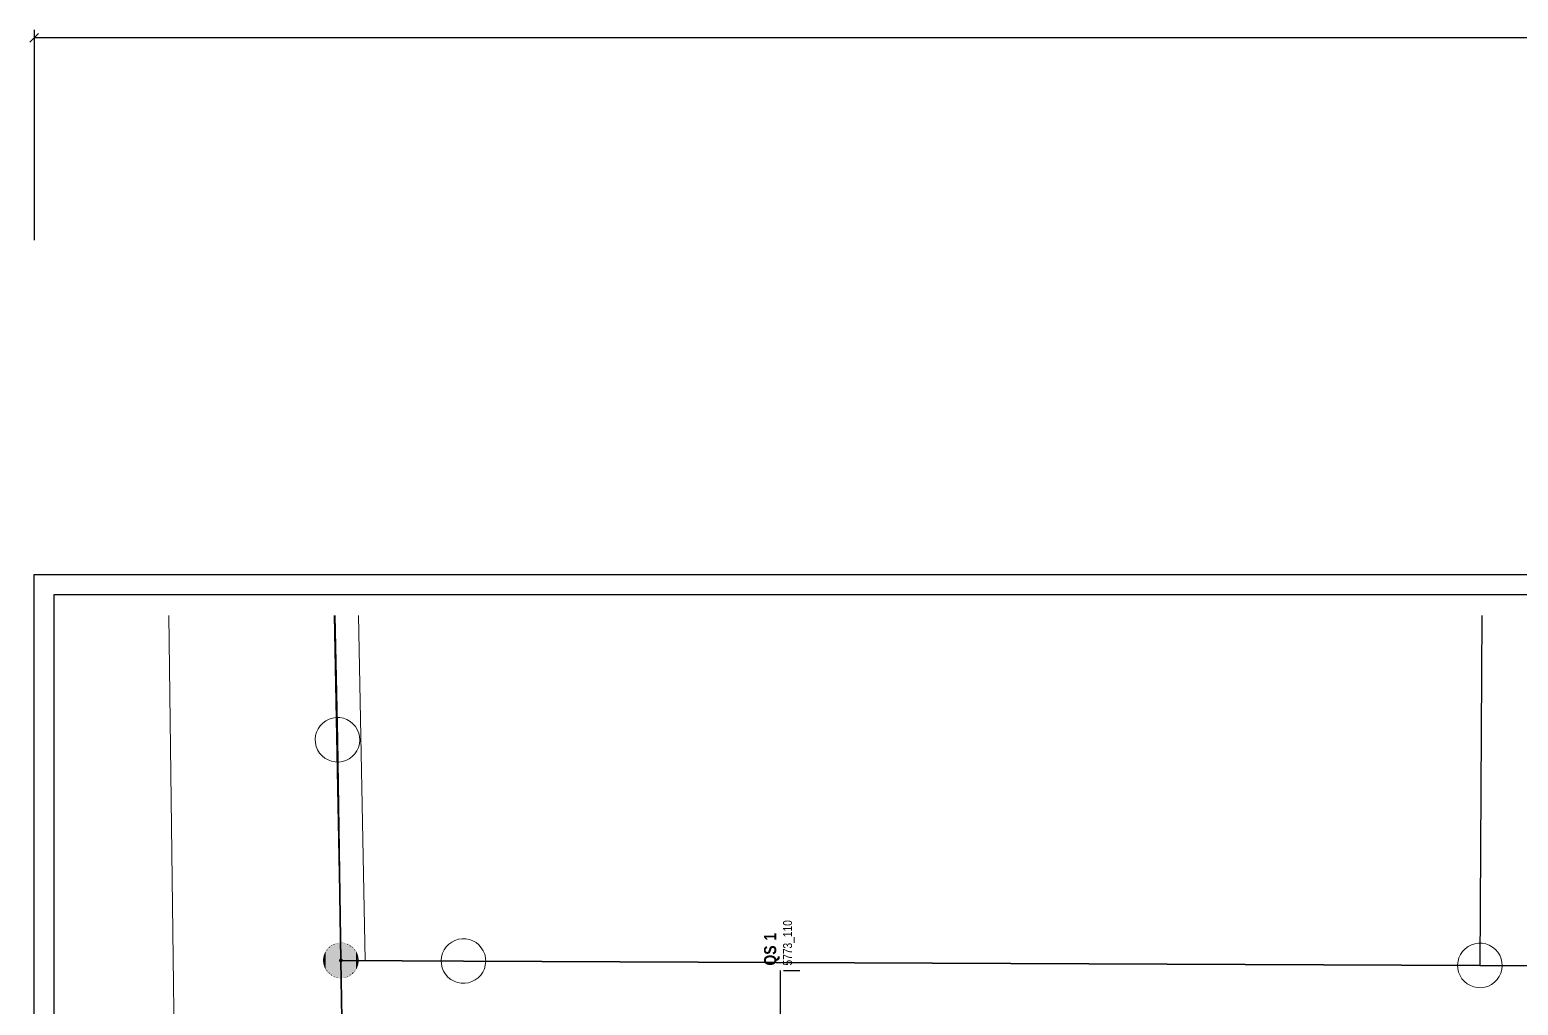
# Model space of a CAD drawing. Extents: x 885 to 2021, y 330 to 1122.
# Drawn here: x 885.3 to 1252.9, y 849.6 to 1090.5 of the extents above; entities that cross this region are included whole.
import ezdxf
from ezdxf.lldxf.tags import DXFTag

# ---------------------------------------------------------------- set-up
doc = ezdxf.new("R2010")
doc.units = 0
doc.layers.get('0').update_dxf_attribs({"lineweight": 18})
for name, color, linetype, lineweight in [('000 Kataster', 7, 'Continuous', 25), ('000-2 Kataster Parzellenpunkte', 7, 'Continuous', 25), ('000-3 Kataster Parzellengrenzen', 7, 'Continuous', 25), ('200 Schnittlinien', 7, 'Continuous', 25)]:
    doc.layers.add(name, color=color, linetype=linetype, lineweight=lineweight)
doc.layers.add('GP_Kopf', color=7, linetype='Continuous', lineweight=25, true_color=0xffff80)
doc.styles.get("Standard").update_dxf_attribs({"font": 'arial.ttf'})
tags = doc.linetypes.add('Strich 6_1mm', pattern=[0.35, 0.3, -0.05]).pattern_tags.tags
tags[6:7] = [DXFTag(74, 4), DXFTag(75, 0), DXFTag(340, '0'), DXFTag(46, 1.0), DXFTag(50, 0.0), DXFTag(44, 0.0), DXFTag(45, 0.0)]
tags[4:5] = [DXFTag(74, 4), DXFTag(75, 0), DXFTag(340, '0'), DXFTag(46, 1.0), DXFTag(50, 0.0), DXFTag(44, 0.0), DXFTag(45, 0.0)]
tags = doc.linetypes.add('Strichpunkt 6_2_2mm Schnitt', pattern=[0.5, 0.3, -0.1, 0, -0.1]).pattern_tags.tags
tags[10:11] = [DXFTag(74, 4), DXFTag(75, 0), DXFTag(340, '0'), DXFTag(46, 1.0), DXFTag(50, 0.0), DXFTag(44, 0.0), DXFTag(45, 0.0)]
tags[8:9] = [DXFTag(74, 4), DXFTag(75, 0), DXFTag(340, '0'), DXFTag(46, 1.0), DXFTag(50, 0.0), DXFTag(44, 0.0), DXFTag(45, 0.0)]
tags[6:7] = [DXFTag(74, 4), DXFTag(75, 0), DXFTag(340, '0'), DXFTag(46, 1.0), DXFTag(50, 0.0), DXFTag(44, 0.0), DXFTag(45, 0.0)]
tags[4:5] = [DXFTag(74, 4), DXFTag(75, 0), DXFTag(340, '0'), DXFTag(46, 1.0), DXFTag(50, 0.0), DXFTag(44, 0.0), DXFTag(45, 0.0)]

# ---------------------------------------------------------------- blocks, each defined once
blk = doc.blocks.new('Polygon-A0T8DHY5AL', base_point=(891.37, 366.97))
at = {"color": 0, "linetype": 'ByBlock', "lineweight": -2, "ltscale": 0.25}
for p, q in [((891.37, 366.97), (891.37, 951.03)), ((891.37, 951.03), (1931.37, 951.03))]:
    blk.add_line(p, q, dxfattribs=at)
blk = doc.blocks.new('Polygon-A0T8DHY7AL', base_point=(886.37, 361.97))
at = {"color": 0, "linetype": 'ByBlock', "lineweight": -2, "ltscale": 0.25}
for p, q in [((886.37, 955.97), (1936.37, 955.97)), ((886.37, 361.97), (886.37, 955.97))]:
    blk.add_line(p, q, dxfattribs=at)
blk = doc.blocks.new('Maß-A0T8DHYBAL', base_point=(885.31, 1038.5))
at = {"color": 0, "linetype": 'ByBlock', "lineweight": -2, "ltscale": 0.25}
for p, q in [((885.31, 1087.44), (887.43, 1089.56)), ((886.37, 1090.5), (886.37, 1038.5)), ((1936.37, 1088.5), (886.37, 1088.5))]:
    blk.add_line(p, q, dxfattribs=at)
blk = doc.blocks.new('Referenz-A0T8DHYUAL', base_point=(896.59, 372.19))
at = {"layer": '000 Kataster', "color": 0, "linetype": 'Continuous', "lineweight": 13, "ltscale": 0.0169}
for p, q in [((919.62, 945.81), (920.72, 861.27)), ((919.62, 945.81), (920.72, 861.27)), ((960.49, 945.81), (962.14, 860.66)), ((961.3, 915.17), (960.68, 945.81)), ((968.14, 860.74), (966.5, 945.81)), ((962.14, 860.66), (961.3, 915.17)), ((920.72, 861.27), (925.3, 538.57)), ((920.72, 861.27), (925.3, 538.57)), ((961.82, 860.75), (961.81, 860.71)), ((961.81, 860.71), (961.81, 860.66)), ((961.81, 860.66), (961.81, 860.62)), ((961.81, 860.62), (961.82, 860.58)), ((961.83, 860.79), (961.82, 860.75)), ((961.82, 860.58), (961.83, 860.54)), ((961.85, 860.83), (961.83, 860.79)), ((961.83, 860.54), (961.85, 860.5)), ((961.87, 860.87), (961.85, 860.83)), ((961.85, 860.5), (961.87, 860.46)), ((961.9, 860.9), (961.87, 860.87)), ((961.87, 860.46), (961.9, 860.43)), ((961.94, 860.93), (961.9, 860.9)), ((961.9, 860.43), (961.94, 860.4)), ((961.97, 860.95), (961.94, 860.93)), ((961.94, 860.4), (961.97, 860.38)), ((962.01, 860.97), (961.97, 860.95)), ((961.97, 860.38), (962.01, 860.36)), ((962.05, 860.98), (962.01, 860.97)), ((962.01, 860.36), (962.05, 860.35)), ((962.09, 860.99), (962.05, 860.98)), ((962.05, 860.35), (962.09, 860.34)), ((962.14, 860.99), (962.09, 860.99)), ((962.09, 860.34), (962.14, 860.33)), ((962.18, 860.99), (962.14, 860.99)), ((962.14, 860.66), (967.16, 535.1)), ((967.16, 535.1), (962.14, 860.66)), ((962.14, 860.33), (962.18, 860.34)), ((962.22, 860.98), (962.18, 860.99)), ((962.18, 860.34), (962.22, 860.35)), ((962.26, 860.97), (962.22, 860.98)), ((962.22, 860.35), (962.26, 860.36)), ((962.3, 860.95), (962.26, 860.97)), ((962.26, 860.36), (962.3, 860.38)), ((962.34, 860.93), (962.3, 860.95)), ((962.3, 860.38), (962.34, 860.4)), ((962.37, 860.9), (962.34, 860.93)), ((962.34, 860.4), (962.37, 860.43)), ((962.4, 860.87), (962.37, 860.9)), ((962.37, 860.43), (962.4, 860.46)), ((962.42, 860.83), (962.4, 860.87)), ((962.4, 860.46), (962.42, 860.5)), ((962.44, 860.79), (962.42, 860.83)), ((962.42, 860.5), (962.44, 860.54)), ((962.46, 860.75), (962.44, 860.79)), ((962.44, 860.54), (962.46, 860.58)), ((962.46, 860.71), (962.46, 860.75)), ((962.47, 860.66), (962.46, 860.71)), ((962.46, 860.62), (962.47, 860.66)), ((962.46, 860.58), (962.46, 860.62)), ((968.14, 860.64), (968.14, 860.74))]:
    blk.add_line(p, q, dxfattribs=at)
at = {"layer": '000 Kataster', "color": 0, "linetype": 'Strich 6_1mm', "lineweight": 13, "ltscale": 0.002197}
for p, q in [((960.68, 945.81), (961.3, 915.17)), ((961.3, 915.17), (962.14, 860.66)), ((1490.82, 858.39), (962.14, 860.66)), ((962.14, 860.66), (967.16, 535.1)), ((962.14, 860.66), (1490.82, 858.39))]:
    blk.add_line(p, q, dxfattribs=at)
at = {"layer": '000 Kataster', "color": 0, "linetype": 'Continuous', "lineweight": 0, "ltscale": 0.0169}
for points in [[(959.35, 863.72), (958.97, 863.72), (959.35, 864.06)], [(959.52, 864.06), (959.35, 864.06), (959.52, 864.2)], [(959.51, 857.26), (959.35, 857.26), (959.35, 864.06)], [(959.52, 857.15), (959.52, 864.06), (959.35, 864.06)], [(959.95, 864.2), (959.52, 864.2), (959.95, 864.47)], [(959.93, 857.15), (959.52, 857.15), (959.52, 864.2)], [(959.95, 856.85), (959.95, 864.2), (959.52, 864.2)], [(960.13, 864.47), (959.95, 864.47), (960.13, 864.58)], [(960.13, 856.85), (959.95, 856.85), (959.95, 864.47)], [(960.13, 856.76), (960.13, 864.47), (959.95, 864.47)], [(960.61, 864.58), (960.13, 864.58), (960.61, 864.78)], [(960.6, 856.76), (960.13, 856.76), (960.13, 864.58)], [(960.61, 856.54), (960.61, 864.58), (960.13, 864.58)], [(960.81, 864.78), (960.61, 864.78), (960.81, 864.86)], [(960.8, 856.54), (960.61, 856.54), (960.61, 864.78)], [(960.81, 856.48), (960.81, 864.78), (960.61, 864.78)], [(961.31, 864.86), (960.81, 864.86), (961.31, 864.97)], [(961.3, 856.48), (960.81, 856.48), (960.81, 864.86)], [(961.31, 856.34), (961.31, 864.86), (960.81, 864.86)], [(961.51, 864.97), (961.31, 864.97), (961.51, 865.02)], [(961.51, 856.34), (961.31, 856.34), (961.31, 864.97)], [(961.51, 856.32), (961.51, 864.97), (961.31, 864.97)], [(962.03, 865.02), (961.51, 865.02), (962.03, 865.05)], [(962.03, 856.32), (961.51, 856.32), (961.51, 865.02)], [(962.03, 856.27), (962.03, 865.02), (961.51, 865.02)], [(962.24, 865.05), (962.03, 865.05), (962.24, 865.06)], [(962.24, 856.28), (962.03, 856.28), (962.03, 865.05)], [(962.24, 856.28), (962.24, 865.05), (962.03, 865.05)], [(962.76, 856.31), (962.24, 856.31), (962.24, 865.06)], [(962.76, 865.01), (962.24, 865.01), (962.24, 865.06)], [(962.76, 856.31), (962.76, 865.01), (962.24, 865.01)], [(962.96, 856.36), (962.76, 856.36), (962.76, 865.01)], [(962.96, 864.99), (962.76, 864.99), (962.76, 865.01)], [(962.96, 856.36), (962.96, 864.99), (962.76, 864.99)], [(963.47, 856.47), (962.96, 856.47), (962.96, 864.99)], [(963.47, 864.85), (962.97, 864.85), (962.96, 864.99)], [(963.47, 856.47), (963.47, 864.85), (962.97, 864.85)], [(963.66, 856.55), (963.47, 856.55), (963.47, 864.85)], [(963.66, 864.79), (963.47, 864.79), (963.47, 864.85)], [(963.66, 856.55), (963.66, 864.79), (963.47, 864.79)], [(964.14, 856.75), (963.66, 856.75), (963.66, 864.79)], [(964.14, 864.57), (963.68, 864.57), (963.66, 864.79)], [(964.14, 856.75), (964.14, 864.57), (963.68, 864.57)], [(964.32, 856.86), (964.14, 856.86), (964.14, 864.57)], [(964.32, 864.48), (964.14, 864.48), (964.14, 864.57)], [(964.32, 856.86), (964.32, 864.48), (964.14, 864.48)], [(964.76, 857.13), (964.32, 857.13), (964.32, 864.48)], [(964.76, 864.18), (964.34, 864.18), (964.32, 864.48)], [(964.76, 857.13), (964.76, 864.18), (964.34, 864.18)], [(964.92, 857.27), (964.76, 857.27), (964.76, 864.18)], [(964.92, 864.07), (964.76, 864.07), (964.76, 864.18)], [(964.92, 857.27), (964.92, 864.07), (964.76, 864.07)], [(965.3, 857.61), (964.92, 857.61), (964.92, 864.07)], [(965.3, 863.7), (964.94, 863.7), (964.92, 864.07)], [(957.76, 860.4), (957.74, 860.4), (957.76, 861.13)], [(957.76, 860.29), (957.76, 860.4), (957.74, 860.4)], [(957.85, 861.13), (957.76, 861.13), (957.85, 861.58)], [(957.81, 860.29), (957.76, 860.29), (957.76, 861.13)], [(957.85, 859.68), (957.85, 861.13), (957.76, 861.13)], [(957.85, 859.68), (957.81, 860.29), (957.76, 860.29)], [(957.9, 861.58), (957.85, 861.58), (957.9, 861.84)], [(957.89, 859.68), (957.85, 859.68), (957.85, 861.58)], [(957.9, 859.53), (957.9, 861.58), (957.85, 861.58)], [(958.07, 861.84), (957.9, 861.84), (958.07, 862.3)], [(958.04, 859.53), (957.9, 859.53), (957.9, 861.84)], [(958.07, 858.99), (958.07, 861.84), (957.9, 861.84)], [(958.15, 862.3), (958.07, 862.3), (958.15, 862.53)], [(958.15, 858.99), (958.07, 858.99), (958.07, 862.3)], [(958.15, 858.83), (958.15, 862.3), (958.07, 862.3)], [(958.4, 862.53), (958.15, 862.53), (958.4, 862.96)], [(958.37, 858.83), (958.15, 858.83), (958.15, 862.53)], [(958.4, 858.35), (958.4, 862.53), (958.15, 862.53)], [(958.51, 862.96), (958.4, 862.96), (958.51, 863.16)], [(958.51, 858.35), (958.4, 858.35), (958.4, 862.96)], [(958.51, 858.19), (958.51, 862.96), (958.4, 862.96)], [(958.83, 863.16), (958.51, 863.16), (958.83, 863.55)], [(958.8, 858.19), (958.51, 858.19), (958.51, 863.16)], [(958.83, 857.76), (958.83, 863.16), (958.51, 863.16)], [(958.97, 863.55), (958.83, 863.55), (958.97, 863.72)], [(958.97, 857.76), (958.83, 857.76), (958.83, 863.55)], [(958.97, 857.63), (958.97, 863.55), (958.83, 863.55)], [(959.33, 857.63), (958.97, 857.63), (958.97, 863.72)], [(959.35, 857.26), (959.35, 863.72), (958.97, 863.72)], [(961.82, 860.73), (961.81, 860.73), (961.82, 860.75)], [(961.81, 860.7), (961.81, 860.7), (961.81, 860.73)], [(961.82, 860.59), (961.81, 860.59), (961.81, 860.73)], [(961.82, 860.58), (961.82, 860.73), (961.81, 860.73)], [(961.81, 860.65), (961.81, 860.65), (961.81, 860.7)], [(961.81, 860.64), (961.81, 860.64), (961.81, 860.7)], [(961.81, 860.59), (961.81, 860.7), (961.81, 860.7)], [(961.81, 860.64), (961.81, 860.65), (961.81, 860.65)], [(961.81, 860.59), (961.81, 860.64), (961.81, 860.64)], [(961.82, 860.58), (961.82, 860.59), (961.81, 860.59)], [(961.83, 860.75), (961.82, 860.75), (961.83, 860.79)], [(961.83, 860.58), (961.82, 860.58), (961.82, 860.75)], [(961.83, 860.54), (961.83, 860.75), (961.82, 860.75)], [(961.83, 860.54), (961.83, 860.58), (961.82, 860.58)], [(961.84, 860.79), (961.83, 860.79), (961.84, 860.8)], [(961.84, 860.54), (961.83, 860.54), (961.83, 860.79)], [(961.84, 860.53), (961.84, 860.79), (961.83, 860.79)], [(961.84, 860.53), (961.84, 860.54), (961.83, 860.54)], [(961.86, 860.8), (961.84, 860.8), (961.86, 860.84)], [(961.85, 860.53), (961.84, 860.53), (961.84, 860.8)], [(961.86, 860.49), (961.86, 860.8), (961.84, 860.8)], [(961.86, 860.49), (961.85, 860.53), (961.84, 860.53)], [(961.89, 860.85), (961.86, 860.85), (961.89, 860.88)], [(961.86, 860.84), (961.86, 860.84), (961.86, 860.85)], [(961.89, 860.48), (961.86, 860.48), (961.86, 860.85)], [(961.89, 860.45), (961.89, 860.85), (961.86, 860.85)], [(961.86, 860.49), (961.86, 860.49), (961.86, 860.84)], [(961.86, 860.48), (961.86, 860.84), (961.86, 860.84)], [(961.86, 860.48), (961.86, 860.49), (961.86, 860.49)], [(961.89, 860.45), (961.89, 860.48), (961.86, 860.48)], [(961.9, 860.88), (961.89, 860.88), (961.9, 860.89)], [(961.9, 860.45), (961.89, 860.45), (961.89, 860.88)], [(961.9, 860.44), (961.9, 860.88), (961.89, 860.88)], [(961.9, 860.44), (961.9, 860.45), (961.89, 860.45)], [(961.93, 860.89), (961.9, 860.89), (961.93, 860.92)], [(961.93, 860.44), (961.9, 860.44), (961.9, 860.89)], [(961.93, 860.41), (961.93, 860.89), (961.9, 860.89)], [(961.93, 860.41), (961.93, 860.44), (961.9, 860.44)], [(961.94, 860.92), (961.93, 860.92), (961.94, 860.93)], [(961.94, 860.41), (961.93, 860.41), (961.93, 860.92)], [(961.94, 860.4), (961.94, 860.92), (961.93, 860.92)], [(961.94, 860.4), (961.94, 860.41), (961.93, 860.41)], [(961.97, 860.93), (961.94, 860.93), (961.97, 860.95)], [(961.97, 860.4), (961.94, 860.4), (961.94, 860.93)], [(961.97, 860.38), (961.97, 860.93), (961.94, 860.93)], [(961.97, 860.38), (961.97, 860.4), (961.94, 860.4)], [(961.99, 860.95), (961.97, 860.95), (961.99, 860.96)], [(961.99, 860.38), (961.97, 860.38), (961.97, 860.95)], [(961.99, 860.37), (961.99, 860.95), (961.97, 860.95)], [(961.99, 860.37), (961.99, 860.38), (961.97, 860.38)], [(962.02, 860.96), (961.99, 860.96), (962.02, 860.97)], [(962.02, 860.37), (961.99, 860.37), (961.99, 860.96)], [(962.02, 860.36), (962.02, 860.96), (961.99, 860.96)], [(962.02, 860.36), (962.02, 860.37), (961.99, 860.37)], [(962.04, 860.97), (962.02, 860.97), (962.04, 860.98)], [(962.04, 860.36), (962.02, 860.36), (962.02, 860.97)], [(962.04, 860.35), (962.04, 860.97), (962.02, 860.97)], [(962.04, 860.35), (962.04, 860.36), (962.02, 860.36)], [(962.07, 860.98), (962.04, 860.98), (962.07, 860.99)], [(962.07, 860.35), (962.04, 860.35), (962.04, 860.98)], [(962.07, 860.34), (962.07, 860.98), (962.04, 860.98)], [(962.07, 860.34), (962.07, 860.35), (962.04, 860.35)], [(962.09, 860.34), (962.07, 860.34), (962.07, 860.99)], [(962.09, 860.34), (962.09, 860.99), (962.07, 860.99)], [(962.09, 860.99), (962.07, 860.99), (962.09, 860.99)], [(962.09, 860.34), (962.09, 860.34), (962.07, 860.34)], [(962.13, 860.34), (962.09, 860.34), (962.09, 860.99)], [(962.13, 860.33), (962.13, 860.99), (962.09, 860.99)], [(962.13, 860.99), (962.09, 860.99), (962.13, 860.99)], [(962.13, 860.33), (962.13, 860.34), (962.09, 860.34)], [(962.14, 860.34), (962.13, 860.34), (962.13, 860.99)], [(962.14, 860.34), (962.14, 860.99), (962.13, 860.99)], [(962.14, 860.99), (962.13, 860.99), (962.14, 860.99)], [(962.13, 860.33), (962.14, 860.34), (962.13, 860.34)], [(962.18, 860.34), (962.14, 860.34), (962.14, 860.99)], [(962.18, 860.34), (962.18, 860.99), (962.14, 860.99)], [(962.18, 860.99), (962.14, 860.99), (962.14, 860.99)], [(962.14, 860.34), (962.18, 860.34), (962.14, 860.34)], [(962.2, 860.34), (962.18, 860.34), (962.18, 860.99)], [(962.2, 860.34), (962.2, 860.99), (962.18, 860.99)], [(962.2, 860.99), (962.18, 860.99), (962.18, 860.99)], [(962.18, 860.34), (962.2, 860.34), (962.18, 860.34)], [(962.24, 860.35), (962.2, 860.35), (962.2, 860.99)], [(962.24, 860.98), (962.2, 860.98), (962.2, 860.99)], [(962.24, 860.35), (962.24, 860.98), (962.2, 860.98)], [(962.2, 860.34), (962.24, 860.35), (962.2, 860.35)], [(962.25, 860.36), (962.24, 860.36), (962.24, 860.98)], [(962.25, 860.97), (962.24, 860.97), (962.24, 860.98)], [(962.25, 860.36), (962.25, 860.97), (962.24, 860.97)], [(962.24, 860.35), (962.25, 860.36), (962.24, 860.36)], [(962.29, 860.37), (962.25, 860.37), (962.25, 860.97)], [(962.29, 860.96), (962.25, 860.96), (962.25, 860.97)], [(962.29, 860.37), (962.29, 860.96), (962.25, 860.96)], [(962.25, 860.36), (962.29, 860.37), (962.25, 860.37)], [(962.3, 860.38), (962.29, 860.38), (962.29, 860.96)], [(962.3, 860.95), (962.29, 860.95), (962.29, 860.96)], [(962.3, 860.38), (962.3, 860.95), (962.29, 860.95)], [(962.29, 860.37), (962.3, 860.38), (962.29, 860.38)], [(962.33, 860.4), (962.3, 860.4), (962.3, 860.95)], [(962.33, 860.93), (962.3, 860.93), (962.3, 860.95)], [(962.33, 860.4), (962.33, 860.93), (962.3, 860.93)], [(962.3, 860.38), (962.33, 860.4), (962.3, 860.4)], [(962.35, 860.41), (962.33, 860.41), (962.33, 860.93)], [(962.35, 860.92), (962.33, 860.92), (962.33, 860.93)], [(962.35, 860.41), (962.35, 860.92), (962.33, 860.92)], [(962.33, 860.4), (962.35, 860.41), (962.33, 860.41)], [(962.37, 860.44), (962.35, 860.44), (962.35, 860.92)], [(962.37, 860.89), (962.35, 860.89), (962.35, 860.92)], [(962.37, 860.44), (962.37, 860.89), (962.35, 860.89)], [(962.35, 860.41), (962.37, 860.44), (962.35, 860.44)], [(962.38, 860.45), (962.37, 860.45), (962.37, 860.89)], [(962.38, 860.88), (962.37, 860.88), (962.37, 860.89)], [(962.38, 860.45), (962.38, 860.88), (962.37, 860.88)], [(962.37, 860.44), (962.38, 860.45), (962.37, 860.45)], [(962.41, 860.48), (962.38, 860.48), (962.38, 860.88)], [(962.41, 860.85), (962.39, 860.85), (962.38, 860.88)], [(962.38, 860.45), (962.41, 860.48), (962.38, 860.48)], [(962.41, 860.48), (962.41, 860.85), (962.39, 860.85)], [(962.42, 860.49), (962.41, 860.49), (962.41, 860.85)], [(962.42, 860.84), (962.41, 860.84), (962.41, 860.85)], [(962.42, 860.49), (962.42, 860.84), (962.41, 860.84)], [(962.41, 860.48), (962.42, 860.49), (962.41, 860.49)], [(962.44, 860.53), (962.42, 860.53), (962.42, 860.84)], [(962.44, 860.8), (962.42, 860.8), (962.42, 860.84)], [(962.44, 860.53), (962.44, 860.8), (962.42, 860.8)], [(962.42, 860.49), (962.44, 860.53), (962.42, 860.53)], [(962.44, 860.54), (962.44, 860.54), (962.44, 860.8)], [(962.44, 860.79), (962.44, 860.79), (962.44, 860.8)], [(962.44, 860.54), (962.44, 860.79), (962.44, 860.79)], [(962.45, 860.58), (962.44, 860.58), (962.44, 860.79)], [(962.45, 860.75), (962.44, 860.75), (962.44, 860.79)], [(962.45, 860.58), (962.45, 860.75), (962.44, 860.75)], [(962.44, 860.54), (962.45, 860.58), (962.44, 860.58)], [(962.44, 860.53), (962.44, 860.54), (962.44, 860.54)], [(962.46, 860.6), (962.45, 860.6), (962.45, 860.75)], [(962.46, 860.74), (962.45, 860.74), (962.45, 860.75)], [(962.46, 860.6), (962.46, 860.74), (962.45, 860.74)], [(962.45, 860.58), (962.46, 860.6), (962.45, 860.6)], [(962.46, 860.63), (962.46, 860.63), (962.46, 860.74)], [(962.46, 860.69), (962.46, 860.69), (962.46, 860.74)], [(962.46, 860.63), (962.46, 860.69), (962.46, 860.69)], [(962.47, 860.68), (962.46, 860.68), (962.46, 860.69)], [(962.46, 860.63), (962.47, 860.68), (962.46, 860.68)], [(962.46, 860.6), (962.46, 860.63), (962.46, 860.63)], [(965.3, 857.61), (965.3, 863.7), (964.94, 863.7)], [(965.44, 857.78), (965.3, 857.78), (965.3, 863.7)], [(965.44, 863.57), (965.31, 863.57), (965.3, 863.7)], [(965.44, 857.78), (965.44, 863.57), (965.31, 863.57)], [(965.76, 858.17), (965.44, 858.17), (965.44, 863.57)], [(965.76, 863.14), (965.47, 863.14), (965.44, 863.57)], [(965.76, 858.17), (965.76, 863.14), (965.47, 863.14)], [(965.88, 858.37), (965.76, 858.37), (965.76, 863.14)], [(965.88, 862.98), (965.77, 862.98), (965.76, 863.14)], [(965.88, 858.37), (965.88, 862.98), (965.77, 862.98)], [(966.12, 858.8), (965.88, 858.8), (965.88, 862.98)], [(966.12, 862.5), (965.9, 862.5), (965.88, 862.98)], [(966.12, 858.8), (966.12, 862.5), (965.9, 862.5)], [(966.21, 859.03), (966.12, 859.03), (966.12, 862.5)], [(966.21, 862.34), (966.13, 862.34), (966.12, 862.5)], [(966.21, 859.03), (966.21, 862.34), (966.13, 862.34)], [(966.38, 859.49), (966.21, 859.49), (966.21, 862.34)], [(966.38, 861.8), (966.24, 861.8), (966.21, 862.34)], [(966.38, 859.49), (966.38, 861.8), (966.24, 861.8)], [(966.43, 859.75), (966.38, 859.75), (966.38, 861.8)], [(966.43, 861.65), (966.38, 861.65), (966.38, 861.8)], [(966.43, 859.75), (966.43, 861.65), (966.38, 861.65)], [(966.51, 860.2), (966.43, 860.2), (966.43, 861.65)], [(966.51, 861.04), (966.46, 861.04), (966.43, 861.65)], [(966.43, 859.75), (966.51, 860.2), (966.43, 860.2)], [(966.51, 860.2), (966.51, 861.04), (966.46, 861.04)], [(966.53, 860.93), (966.51, 860.93), (966.51, 861.04)], [(966.51, 860.2), (966.53, 860.93), (966.51, 860.93)], [(957.9, 859.53), (957.89, 859.68), (957.85, 859.68)], [(958.07, 858.99), (958.04, 859.53), (957.9, 859.53)], [(958.15, 858.83), (958.15, 858.99), (958.07, 858.99)], [(958.4, 858.35), (958.37, 858.83), (958.15, 858.83)], [(958.51, 858.19), (958.51, 858.35), (958.4, 858.35)], [(958.83, 857.76), (958.8, 858.19), (958.51, 858.19)], [(958.97, 857.63), (958.97, 857.76), (958.83, 857.76)], [(959.35, 857.26), (959.33, 857.63), (958.97, 857.63)], [(959.52, 857.15), (959.51, 857.26), (959.35, 857.26)], [(959.95, 856.85), (959.93, 857.15), (959.52, 857.15)], [(960.13, 856.76), (960.13, 856.85), (959.95, 856.85)], [(960.61, 856.54), (960.6, 856.76), (960.13, 856.76)], [(960.81, 856.48), (960.8, 856.54), (960.61, 856.54)], [(961.31, 856.34), (961.3, 856.48), (960.81, 856.48)], [(963.47, 856.47), (963.66, 856.55), (963.47, 856.55)], [(963.66, 856.55), (964.14, 856.75), (963.66, 856.75)], [(964.14, 856.75), (964.32, 856.86), (964.14, 856.86)], [(964.32, 856.86), (964.76, 857.13), (964.32, 857.13)], [(964.76, 857.13), (964.92, 857.27), (964.76, 857.27)], [(964.92, 857.27), (965.3, 857.61), (964.92, 857.61)], [(965.3, 857.61), (965.44, 857.78), (965.3, 857.78)], [(965.44, 857.78), (965.76, 858.17), (965.44, 858.17)], [(965.76, 858.17), (965.88, 858.37), (965.76, 858.37)], [(965.88, 858.37), (966.12, 858.8), (965.88, 858.8)], [(966.12, 858.8), (966.21, 859.03), (966.12, 859.03)], [(966.21, 859.03), (966.38, 859.49), (966.21, 859.49)], [(966.38, 859.49), (966.43, 859.75), (966.38, 859.75)], [(961.51, 856.32), (961.51, 856.34), (961.31, 856.34)], [(962.03, 856.27), (962.03, 856.32), (961.51, 856.32)], [(962.03, 856.27), (962.24, 856.28), (962.03, 856.28)], [(962.24, 856.28), (962.76, 856.31), (962.24, 856.31)], [(962.76, 856.31), (962.96, 856.36), (962.76, 856.36)], [(962.96, 856.36), (963.47, 856.47), (962.96, 856.47)]]:
    blk.add_solid(points, dxfattribs=at)
at = {"layer": '000-2 Kataster Parzellenpunkte', "color": 0, "linetype": 'Continuous', "lineweight": 13, "ltscale": 0.0169}
for p, q in [((957.67, 919.3), (957.04, 918.64)), ((958.4, 919.84), (957.67, 919.3)), ((959.21, 920.25), (958.4, 919.84)), ((960.07, 920.53), (959.21, 920.25)), ((960.97, 920.66), (960.07, 920.53)), ((961.88, 920.63), (960.97, 920.66)), ((962.77, 920.46), (961.88, 920.63)), ((963.62, 920.15), (962.77, 920.46)), ((964.41, 919.7), (963.62, 920.15)), ((965.12, 919.12), (964.41, 919.7)), ((965.71, 918.44), (965.12, 919.12)), ((955.89, 916.2), (955.8, 915.29)), ((955.8, 915.29), (955.85, 914.39)), ((956.14, 917.07), (955.89, 916.2)), ((956.52, 917.9), (956.14, 917.07)), ((957.04, 918.64), (956.52, 917.9)), ((966.19, 917.67), (965.71, 918.44)), ((966.54, 916.83), (966.19, 917.67)), ((966.74, 915.94), (966.54, 916.83)), ((966.8, 915.04), (966.74, 915.94)), ((955.85, 914.39), (956.05, 913.5)), ((956.05, 913.5), (956.4, 912.66)), ((956.4, 912.66), (956.88, 911.89)), ((956.88, 911.89), (957.48, 911.21)), ((964.93, 911.03), (965.56, 911.69)), ((965.56, 911.69), (966.07, 912.43)), ((966.07, 912.43), (966.46, 913.26)), ((966.46, 913.26), (966.7, 914.13)), ((966.7, 914.13), (966.8, 915.04)), ((957.48, 911.21), (958.18, 910.63)), ((958.18, 910.63), (958.97, 910.18)), ((958.97, 910.18), (959.82, 909.87)), ((959.82, 909.87), (960.71, 909.7)), ((960.71, 909.7), (961.62, 909.67)), ((961.62, 909.67), (962.52, 909.8)), ((962.52, 909.8), (963.39, 910.08)), ((963.39, 910.08), (964.2, 910.49)), ((964.2, 910.49), (964.93, 911.03)), ((988.15, 864), (987.63, 863.25)), ((988.78, 864.66), (988.15, 864)), ((989.51, 865.2), (988.78, 864.66)), ((990.32, 865.61), (989.51, 865.2)), ((991.18, 865.89), (990.32, 865.61)), ((992.08, 866.01), (991.18, 865.89)), ((992.99, 865.99), (992.08, 866.01)), ((993.88, 865.82), (992.99, 865.99)), ((994.73, 865.51), (993.88, 865.82)), ((995.52, 865.06), (994.73, 865.51)), ((996.23, 864.48), (995.52, 865.06)), ((996.82, 863.8), (996.23, 864.48)), ((1240.52, 864.1), (1239.79, 863.56)), ((1241.33, 864.52), (1240.52, 864.1)), ((1242.2, 864.79), (1241.33, 864.52)), ((1243.1, 864.92), (1242.2, 864.79)), ((1244, 864.9), (1243.1, 864.92)), ((1244.9, 864.73), (1244, 864.9)), ((1245.75, 864.41), (1244.9, 864.73)), ((1246.54, 863.96), (1245.75, 864.41)), ((1247.24, 863.39), (1246.54, 863.96)), ((987, 861.56), (986.91, 860.65)), ((986.91, 860.65), (986.96, 859.75)), ((987.25, 862.43), (987, 861.56)), ((987.63, 863.25), (987.25, 862.43)), ((997.3, 863.03), (996.82, 863.8)), ((997.65, 862.19), (997.3, 863.03)), ((997.85, 861.3), (997.65, 862.19)), ((997.81, 859.49), (997.91, 860.4)), ((997.91, 860.4), (997.85, 861.3)), ((1238.02, 860.46), (1237.92, 859.56)), ((1238.26, 861.34), (1238.02, 860.46)), ((1238.65, 862.16), (1238.26, 861.34)), ((1239.16, 862.91), (1238.65, 862.16)), ((1239.79, 863.56), (1239.16, 862.91)), ((1247.84, 862.71), (1247.24, 863.39)), ((1248.32, 861.93), (1247.84, 862.71)), ((1248.66, 861.09), (1248.32, 861.93)), ((1248.87, 860.21), (1248.66, 861.09)), ((1248.92, 859.3), (1248.87, 860.21)), ((986.96, 859.75), (987.16, 858.86)), ((987.16, 858.86), (987.51, 858.02)), ((987.51, 858.02), (987.99, 857.25)), ((987.99, 857.25), (988.59, 856.57)), ((988.59, 856.57), (989.29, 855.99)), ((996.04, 856.39), (996.67, 857.05)), ((996.67, 857.05), (997.18, 857.79)), ((997.18, 857.79), (997.57, 858.62)), ((997.57, 858.62), (997.81, 859.49)), ((1237.92, 859.56), (1237.98, 858.65)), ((1237.98, 858.65), (1238.18, 857.77)), ((1238.18, 857.77), (1238.53, 856.93)), ((1238.53, 856.93), (1239, 856.15)), ((1247.68, 855.95), (1248.2, 856.7)), ((1248.2, 856.7), (1248.58, 857.52)), ((1248.58, 857.52), (1248.82, 858.4)), ((1248.82, 858.4), (1248.92, 859.3)), ((989.29, 855.99), (990.08, 855.54)), ((990.08, 855.54), (990.93, 855.23)), ((990.93, 855.23), (991.82, 855.06)), ((991.82, 855.06), (992.73, 855.03)), ((992.73, 855.03), (993.63, 855.16)), ((993.63, 855.16), (994.5, 855.44)), ((994.5, 855.44), (995.31, 855.85)), ((995.31, 855.85), (996.04, 856.39)), ((1239, 856.15), (1239.6, 855.47)), ((1239.6, 855.47), (1240.31, 854.9)), ((1240.31, 854.9), (1241.1, 854.45)), ((1241.1, 854.45), (1241.95, 854.13)), ((1241.95, 854.13), (1242.84, 853.96)), ((1242.84, 853.96), (1243.75, 853.94)), ((1243.75, 853.94), (1244.65, 854.07)), ((1244.65, 854.07), (1245.51, 854.34)), ((1245.51, 854.34), (1246.32, 854.76)), ((1246.32, 854.76), (1247.05, 855.3)), ((1247.05, 855.3), (1247.68, 855.95))]:
    blk.add_line(p, q, dxfattribs=at)
at = {"layer": '000-3 Kataster Parzellengrenzen', "color": 0, "linetype": 'Continuous', "lineweight": -2, "ltscale": 0.0625}
for p, q in [((960.68, 945.81), (961.3, 915.17)), ((961.3, 915.17), (960.68, 945.81)), ((1243.87, 945.81), (1243.42, 859.43)), ((1243.87, 945.81), (1243.42, 859.43)), ((961.3, 915.17), (962.14, 860.66)), ((962.14, 860.66), (961.3, 915.17)), ((962.14, 860.66), (967.16, 535.1)), ((992.41, 860.52), (962.14, 860.66)), ((967.16, 535.1), (962.14, 860.66)), ((962.14, 860.66), (992.41, 860.52)), ((1243.42, 859.43), (992.41, 860.52)), ((992.41, 860.52), (1243.42, 859.43)), ((1243.42, 859.43), (1490.82, 858.39)), ((1243.42, 859.43), (1490.82, 858.39))]:
    blk.add_line(p, q, dxfattribs=at)
at = {"layer": '200 Schnittlinien', "color": 0, "linetype": 'Strichpunkt 6_2_2mm Schnitt', "lineweight": -2, "ltscale": 0.0625}
blk.add_line((1070.66, 858.2), (1070.66, 818.2), dxfattribs=at)
at = {"layer": '200 Schnittlinien', "color": 0, "lineweight": -2}
blk.add_line((1071.46, 858.2), (1075.46, 858.2), dxfattribs=at)
at = {"layer": '200 Schnittlinien', "color": 0, "linetype": 'Continuous', "lineweight": 13, "ltscale": 0.002197, "attachment_point": 1, "rotation": 90}
for s, insert, char_height in [('{\\fArial Narrow;5773_110}', (1071.35, 859.4), 2.2), ('{\\fArial Narrow|b1|i0;QS}', (1066.65, 859.4), 3), ('{\\fArial Narrow|b1|i0;1}', (1066.65, 865.54), 3)]:
    blk.add_mtext(s, dxfattribs=dict(at, insert=insert, char_height=char_height))

msp = doc.modelspace()

# ---------------------------------------------------------------- block references
at = {"color": 8, "lineweight": 25, "ltscale": 0.25, "true_color": 0x808080}
msp.add_blockref('Referenz-A0T8DHYUAL', (896.59, 372.19), dxfattribs=at)
at = {"layer": 'GP_Kopf', "ltscale": 0.25}
for name, p in [('Maß-A0T8DHYBAL', (885.31, 1038.5)), ('Polygon-A0T8DHY7AL', (886.37, 361.97)), ('Polygon-A0T8DHY5AL', (891.37, 366.97))]:
    msp.add_blockref(name, p, dxfattribs=at)

doc.saveas('drawing.dxf')
